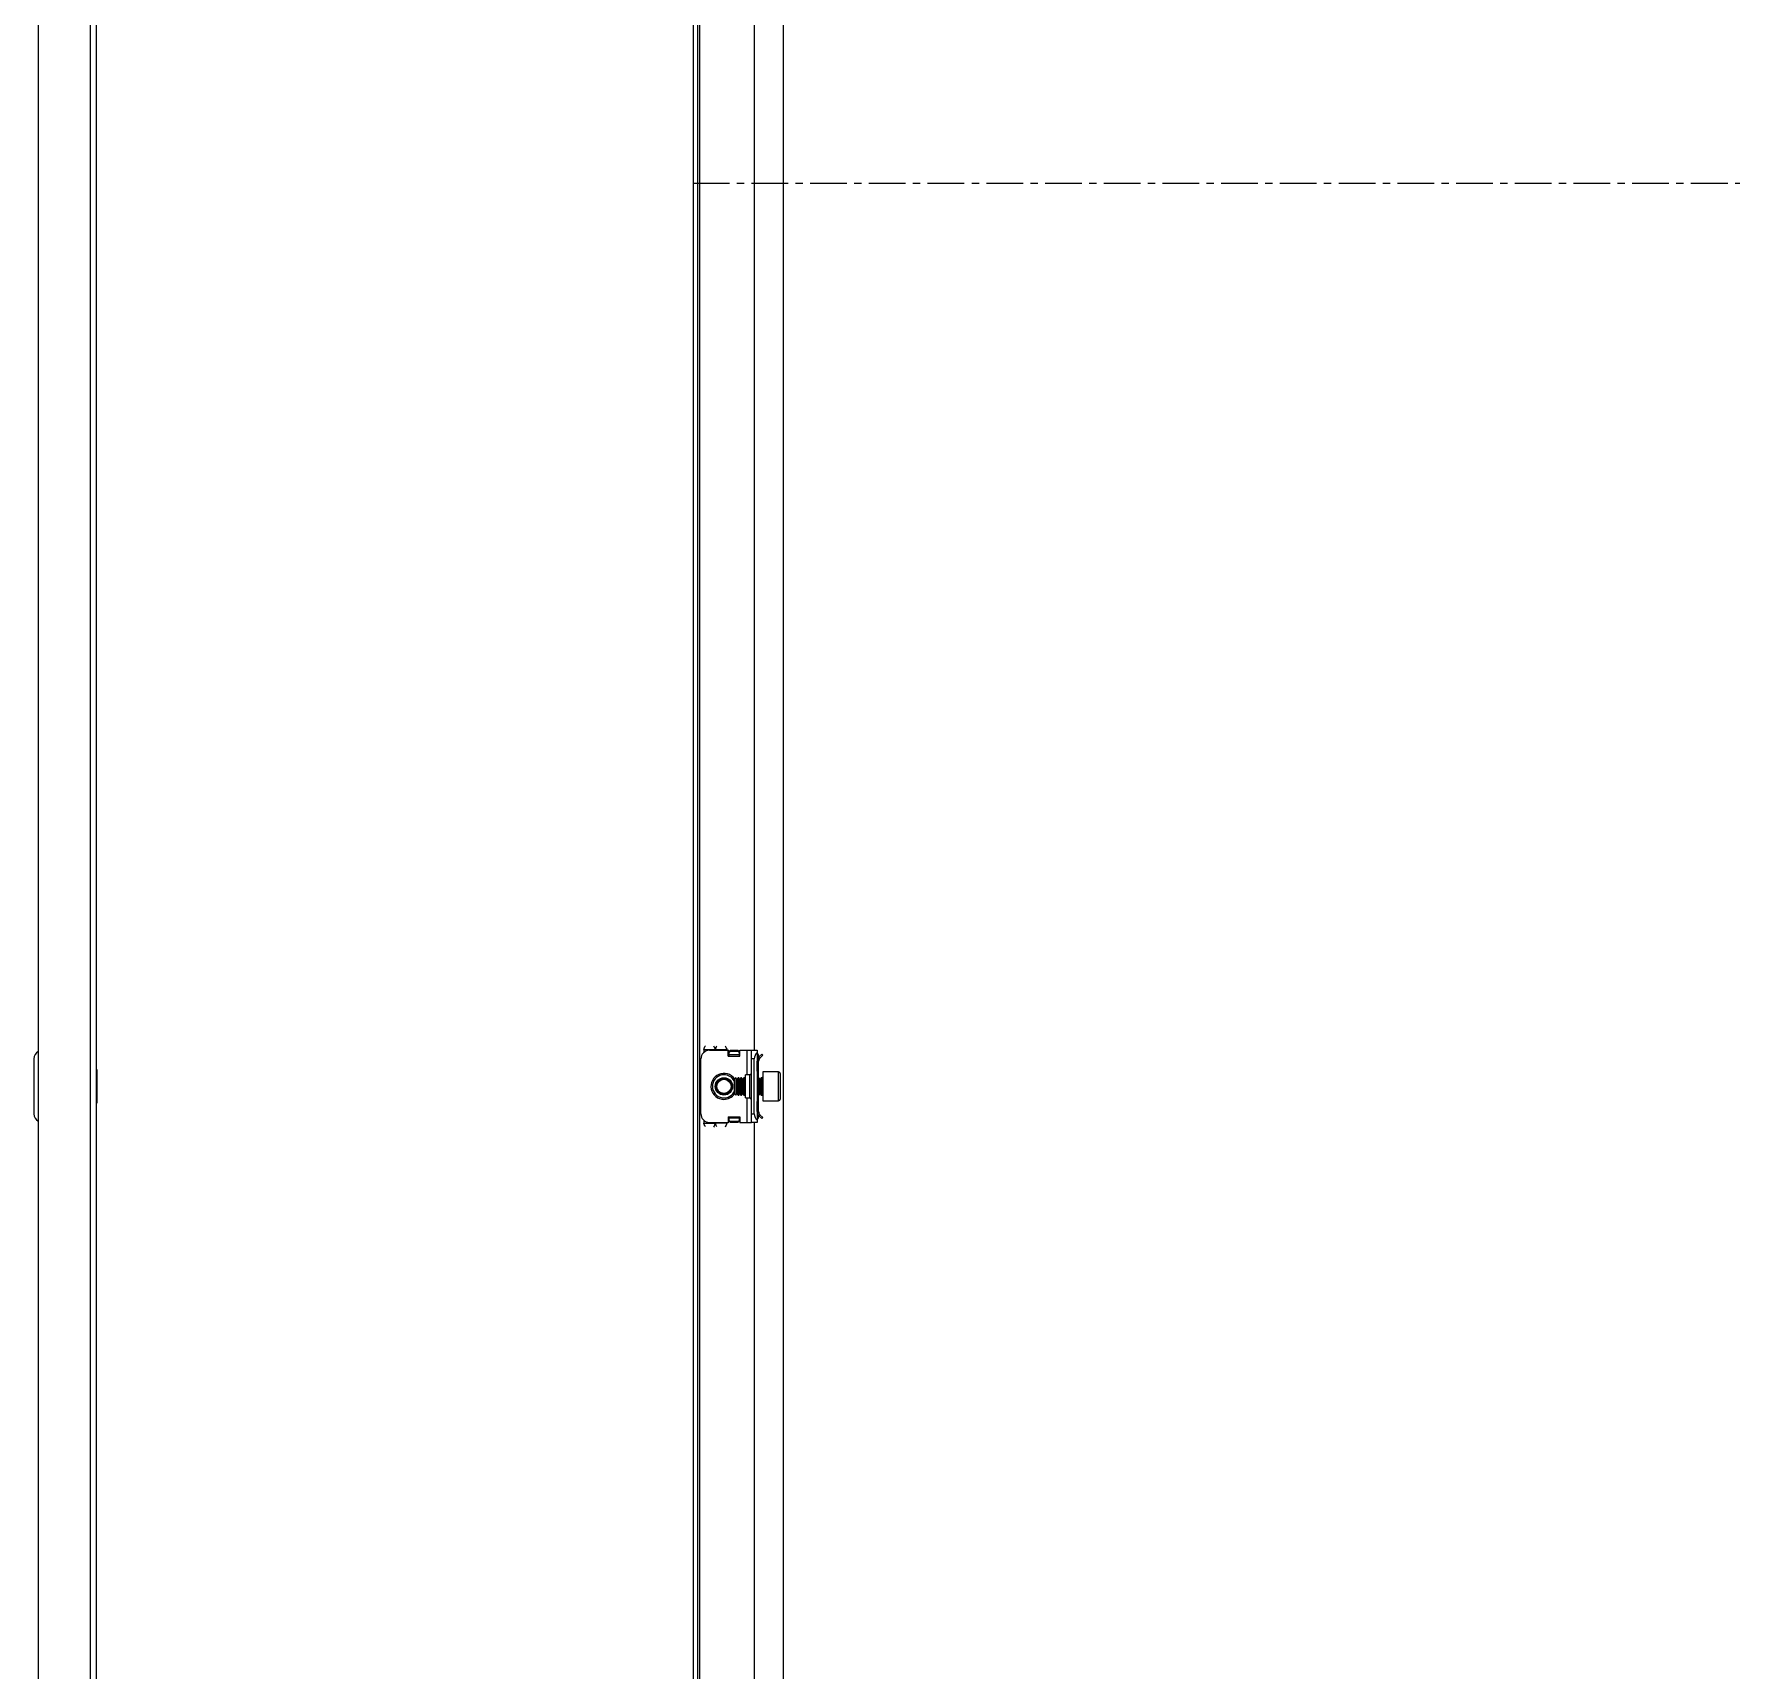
# Model space of a CAD drawing. Header units: millimetres. Extents: x -456 to 1943, y -979 to 1408.
# Drawn here: x 768 to 1356, y -292 to 274 of the extents above; entities that cross this region are included whole.
import ezdxf

# ---------------------------------------------------------------- set-up
doc = ezdxf.new("R2010")
doc.units = ezdxf.units.MM
doc.linetypes.add('CENTERX2', pattern=[20.32, 12.7, -2.54, 2.54, -2.54])
doc.layers.add('FORMAT', color=7, linetype='Continuous')

msp = doc.modelspace()

# ---------------------------------------------------------------- linework, layer by layer
at = {"color": 7, "linetype": 'Continuous', "lineweight": 25}
for p, q in [((769.88, 1302.58), (769.88, -858.42)), ((789.88, 1300.48), (789.88, -856.32)), ((996.66, -858.42), (996.66, 1302.58)), ((998.16, -858.42), (998.16, 1302.58)), ((1027.66, 1271.58), (1027.66, -827.42)), ((1017.66, 522.08), (1017.66, -77.92)), ((768.38, -80.92), (768.38, -99.92)), ((999.16, -99.92), (999.16, -80.92)), ((1000.16, -77.67), (1000.16, -78.69)), ((1002.16, -77.92), (1008.66, -77.92)), ((1008.16, -77.67), (1008.16, -77.92)), ((1008.66, -79.92), (1008.66, -77.92)), ((1008.86, -78.04), (1008.66, -78.04)), ((1008.66, -79.92), (1012.66, -79.92)), ((1008.86, -79.92), (1008.86, -78.04)), ((1008.91, -78.3), (1009.41, -77.95)), ((1009.41, -78.3), (1008.91, -78.65)), ((1008.91, -78.65), (1008.91, -78.3)), ((1008.91, -79.57), (1008.91, -78.65)), ((1008.91, -79.92), (1008.91, -79.57)), ((1009.41, -77.95), (1009.41, -78.3)), ((1009.41, -77.95), (1011.91, -77.95)), ((1009.41, -78.3), (1011.91, -78.3)), ((1011.91, -78.3), (1011.91, -77.95)), ((1011.91, -77.95), (1012.41, -78.3)), ((1012.41, -78.65), (1011.91, -78.3)), ((1012.41, -78.3), (1012.41, -78.65)), ((1012.41, -78.65), (1012.41, -79.57)), ((1012.41, -79.57), (1012.41, -79.92)), ((1012.66, -79.92), (1012.66, -77.92)), ((1012.66, -77.92), (1015.16, -77.92)), ((1015.16, -77.92), (1016.66, -77.92)), ((1016.66, -77.92), (1018.66, -77.92)), ((1016.66, -80.92), (1016.66, -77.92)), ((1016.66, -99.92), (1016.66, -80.92)), ((1017.66, -99.92), (1017.66, -80.92)), ((1018.66, -77.92), (1018.66, -78.69)), ((1018.66, -78.69), (1018.66, -102.16)), ((1018.66, -79.01), (1018.87, -79.21)), ((1019.16, -81.67), (1018.66, -81.67)), ((1018.66, -85.17), (1018.66, -81.67)), ((1019.16, -79.92), (1019.16, -80.38)), ((1019.16, -85.17), (1019.16, -81.67)), ((1019.25, -80.26), (1020.22, -79.28)), ((1019.6, -80.61), (1019.25, -80.26)), ((1019.6, -80.61), (1020.57, -79.64)), ((1020.22, -79.28), (1020.57, -79.64)), ((790.13, -84.64), (789.88, -84.64)), ((790.13, -84.64), (790.13, -96.21)), ((1011.21, -87.42), (1010.66, -87.98)), ((1010.66, -87.98), (1010.66, -92.87)), ((1011.27, -87.42), (1011.21, -87.42)), ((1011.21, -87.42), (1011.21, -93.42)), ((1011.66, -87.98), (1011.27, -87.42)), ((1011.27, -87.42), (1011.27, -92.95)), ((1012.05, -87.42), (1011.66, -87.98)), ((1011.66, -87.98), (1011.66, -92.48)), ((1012.27, -87.42), (1012.05, -87.42)), ((1012.05, -87.42), (1012.05, -92.95)), ((1012.66, -87.98), (1012.27, -87.42)), ((1012.27, -87.42), (1012.27, -92.95)), ((1013.05, -87.42), (1012.66, -87.98)), ((1012.66, -87.98), (1012.66, -92.48)), ((1013.27, -87.42), (1013.05, -87.42)), ((1013.05, -87.42), (1013.05, -92.95)), ((1013.66, -87.98), (1013.27, -87.42)), ((1013.27, -87.42), (1013.27, -92.95)), ((1014.05, -87.42), (1013.66, -87.98)), ((1013.66, -87.98), (1013.66, -92.48)), ((1014.27, -87.42), (1014.05, -87.42)), ((1014.05, -87.42), (1014.05, -92.95)), ((1014.66, -87.98), (1014.27, -87.42)), ((1014.27, -87.42), (1014.27, -92.95)), ((1016.16, -86.42), (1014.66, -86.42)), ((1014.66, -94.42), (1014.66, -86.42)), ((1019.16, -85.17), (1018.66, -85.17)), ((1019.05, -87.42), (1018.66, -87.98)), ((1019.27, -87.42), (1019.05, -87.42)), ((1019.05, -87.42), (1019.05, -92.95)), ((1019.16, -87.42), (1019.16, -85.17)), ((1019.66, -87.98), (1019.27, -87.42)), ((1019.27, -87.42), (1019.27, -92.95)), ((1020.05, -87.42), (1019.66, -87.98)), ((1019.66, -87.98), (1019.66, -92.48)), ((1020.41, -87.42), (1020.05, -87.42)), ((1020.05, -87.42), (1020.05, -92.95)), ((1026.06, -85.42), (1020.66, -85.42)), ((1020.66, -85.42), (1020.66, -95.42)), ((1026.66, -86.02), (1026.66, -94.82)), ((1010.66, -92.87), (1011.21, -93.42)), ((1011.21, -93.42), (1011.27, -93.42)), ((1011.27, -93.42), (1011.66, -92.87)), ((1011.27, -92.95), (1011.27, -93.42)), ((1011.66, -92.48), (1011.66, -92.87)), ((1011.66, -92.87), (1012.05, -93.42)), ((1012.05, -92.95), (1012.05, -93.42)), ((1012.05, -93.42), (1012.27, -93.42)), ((1012.27, -93.42), (1012.66, -92.87)), ((1012.27, -92.95), (1012.27, -93.42)), ((1012.66, -92.48), (1012.66, -92.87)), ((1012.66, -92.87), (1013.05, -93.42)), ((1013.05, -92.95), (1013.05, -93.42)), ((1013.05, -93.42), (1013.27, -93.42)), ((1013.27, -93.42), (1013.66, -92.87)), ((1013.27, -92.95), (1013.27, -93.42)), ((1013.66, -92.48), (1013.66, -92.87)), ((1013.66, -92.87), (1014.05, -93.42)), ((1014.05, -92.95), (1014.05, -93.42)), ((1014.05, -93.42), (1014.27, -93.42)), ((1014.27, -93.42), (1014.66, -92.87)), ((1014.27, -92.95), (1014.27, -93.42)), ((1018.66, -92.87), (1019.05, -93.42)), ((1019.05, -92.95), (1019.05, -93.42)), ((1019.05, -93.42), (1019.27, -93.42)), ((1019.16, -95.67), (1019.16, -93.42)), ((1019.27, -93.42), (1019.66, -92.87)), ((1019.27, -92.95), (1019.27, -93.42)), ((1019.66, -92.48), (1019.66, -92.87)), ((1019.66, -92.87), (1020.05, -93.42)), ((1020.05, -92.95), (1020.05, -93.42)), ((1020.05, -93.42), (1020.41, -93.42)), ((789.88, -96.21), (790.13, -96.21)), ((1014.66, -94.42), (1016.16, -94.42)), ((1018.66, -95.67), (1019.16, -95.67)), ((1018.66, -99.17), (1018.66, -95.67)), ((1019.16, -99.17), (1018.66, -99.17)), ((1019.16, -99.17), (1019.16, -95.67)), ((1020.66, -95.42), (1026.06, -95.42)), ((1000.16, -102.16), (1000.16, -103.17)), ((1002.16, -102.92), (1008.66, -102.92)), ((1008.16, -102.92), (1008.16, -103.17)), ((1008.66, -100.92), (1008.66, -102.92)), ((1008.66, -100.92), (1012.66, -100.92)), ((1008.66, -102.8), (1008.86, -102.8)), ((1008.86, -102.8), (1008.86, -100.92)), ((1008.91, -101.27), (1008.91, -100.92)), ((1008.91, -102.19), (1008.91, -101.27)), ((1008.91, -102.54), (1008.91, -102.19)), ((1008.91, -102.19), (1009.41, -102.54)), ((1009.41, -102.9), (1008.91, -102.54)), ((1009.41, -102.54), (1009.41, -102.9)), ((1011.91, -102.54), (1009.41, -102.54)), ((1011.91, -102.9), (1009.41, -102.9)), ((1011.91, -102.54), (1012.41, -102.19)), ((1011.91, -102.9), (1011.91, -102.54)), ((1012.41, -102.54), (1011.91, -102.9)), ((1012.41, -100.92), (1012.41, -101.27)), ((1012.41, -101.27), (1012.41, -102.19)), ((1012.41, -102.19), (1012.41, -102.54)), ((1012.66, -100.92), (1012.66, -102.92)), ((1012.66, -102.92), (1015.16, -102.92)), ((1015.16, -102.92), (1016.66, -102.92)), ((1016.66, -102.92), (1016.66, -99.92)), ((1018.66, -102.92), (1016.66, -102.92)), ((1017.66, -102.92), (1017.66, -777.92)), ((1018.87, -101.63), (1018.66, -101.84)), ((1018.66, -102.16), (1018.66, -102.92)), ((1019.16, -100.92), (1019.16, -100.53)), ((1019.6, -100.23), (1019.25, -100.59)), ((1019.25, -100.59), (1020.22, -101.56)), ((1019.6, -100.23), (1020.57, -101.21)), ((1020.22, -101.56), (1020.57, -101.21))]:
    msp.add_line(p, q, dxfattribs=at)
at = {"color": 8, "linetype": 'Continuous', "lineweight": 18}
for p, q in [((787.78, 1302.58), (787.78, -858.42)), ((998.76, -856.32), (998.76, 1300.48)), ((1000.16, -77.67), (1004.16, -77.67)), ((1004.16, -77.67), (1008.16, -77.67)), ((1012.41, -79.57), (1008.91, -79.57)), ((1015.16, -86.42), (1015.16, -77.92)), ((1017.66, -80.92), (1016.66, -80.92)), ((1018.66, -79.42), (1018.87, -79.21)), ((1018.66, -79.92), (1019.16, -79.92)), ((1016.16, -94.42), (1016.16, -86.42)), ((1020.41, -88.8), (1020.41, -87.42)), ((1026.06, -95.42), (1026.06, -85.42)), ((1020.41, -93.42), (1020.41, -88.8)), ((1015.16, -102.92), (1015.16, -94.42)), ((1000.16, -103.17), (1004.16, -103.17)), ((1008.16, -103.17), (1004.16, -103.17)), ((1008.91, -101.27), (1012.41, -101.27)), ((1016.66, -99.92), (1017.66, -99.92)), ((1018.66, -100.92), (1019.16, -100.92)), ((1018.66, -101.42), (1018.87, -101.63))]:
    msp.add_line(p, q, dxfattribs=at)
at = {"color": 7, "linetype": 'Continuous', "lineweight": 25}
for radius in [3, 2.76, 2.45]:
    msp.add_circle((1007.16, -90.42), radius, dxfattribs=at)
for centre, radius, start, end in [((771.38, -80.92), 3, 120, 180), ((1002.16, -80.92), 3, 90, 180), ((1020.66, -80.92), 3, 131.81031, 180), ((1018.16, -79.92), 1, 360, 45), ((1007.16, -90.42), 4, 90, 331.04498), ((1007.16, -90.42), 4, 28.95502, 90), ((1016.16, -85.92), 0.5, 270, 0), ((1020.41, -87.17), 0.25, 270, 0), ((1026.06, -86.02), 0.6, 0, 90), ((1020.41, -93.67), 0.25, 360, 90), ((1016.16, -94.92), 0.5, 360, 90), ((1026.06, -94.82), 0.6, 270, 360), ((771.38, -99.92), 3, 180, 240), ((1002.16, -99.92), 3, 180, 270), ((1020.66, -99.92), 3, 180, 228.18969), ((1018.16, -100.92), 1, 315, 360)]:
    msp.add_arc(centre, radius, start, end, dxfattribs=at)
at = {"color": 8, "linetype": 'Continuous', "lineweight": 18}
for start, end in [(35.46217, 270), (270, 324.53783)]:
    msp.add_arc((1007.16, -90.42), 4.5, start, end, dxfattribs=at)
at = {"color": 7, "linetype": 'Continuous', "lineweight": 25}
for points, knots in [([(1000.16, -77.67), (1000.26, -77.43), (1000.45, -76.94), (1000.64, -76.55), (1000.73, -76.35)], [0, 0, 0, 0, 0.502065, 1, 1, 1, 1]), ([(1003.59, -76.36), (1003.67, -76.52), (1003.84, -76.86), (1004.03, -77.35), (1004.14, -77.63), (1004.16, -77.67)], [0, 0, 0, 0, 0.415483, 0.917152, 1, 1, 1, 1]), ([(1004.16, -77.67), (1004.26, -77.43), (1004.45, -76.94), (1004.64, -76.55), (1004.73, -76.35)], [0, 0, 0, 0, 0.502065, 1, 1, 1, 1]), ([(1007.59, -76.36), (1007.67, -76.52), (1007.84, -76.86), (1008.03, -77.35), (1008.14, -77.63), (1008.16, -77.67)], [0, 0, 0, 0, 0.415483, 0.917152, 1, 1, 1, 1]), ([(1019.25, -80.26), (1019.09, -80.45), (1018.79, -80.82), (1018.67, -81.35), (1018.66, -81.63), (1018.66, -81.67)], [0, 0, 0, 0, 0.461863, 0.923726, 1, 1, 1, 1]), ([(1019.6, -80.61), (1019.48, -80.76), (1019.3, -80.99), (1019.18, -81.37), (1019.17, -81.57), (1019.16, -81.67)], [0, 0, 0, 0, 0.485042, 0.738404, 1, 1, 1, 1]), ([(1018.66, -99.17), (1018.69, -99.41), (1018.74, -99.9), (1019.02, -100.35), (1019.22, -100.56), (1019.25, -100.59)], [0, 0, 0, 0, 0.461863, 0.923726, 1, 1, 1, 1]), ([(1019.16, -99.17), (1019.18, -99.36), (1019.21, -99.65), (1019.4, -100), (1019.53, -100.16), (1019.6, -100.23)], [0, 0, 0, 0, 0.485042, 0.738404, 1, 1, 1, 1]), ([(1000.73, -104.48), (1000.65, -104.33), (1000.48, -103.98), (1000.29, -103.49), (1000.18, -103.21), (1000.16, -103.17)], [0, 0, 0, 0, 0.415483, 0.917152, 1, 1, 1, 1]), ([(1004.16, -103.17), (1004.06, -103.42), (1003.87, -103.9), (1003.68, -104.3), (1003.59, -104.49)], [0, 0, 0, 0, 0.502065, 1, 1, 1, 1]), ([(1004.73, -104.48), (1004.65, -104.33), (1004.48, -103.98), (1004.29, -103.49), (1004.18, -103.21), (1004.16, -103.17)], [0, 0, 0, 0, 0.415483, 0.917152, 1, 1, 1, 1]), ([(1008.16, -103.17), (1008.06, -103.42), (1007.87, -103.9), (1007.68, -104.3), (1007.59, -104.49)], [0, 0, 0, 0, 0.502065, 1, 1, 1, 1])]:
    msp.add_open_spline(points, degree=3, knots=knots, dxfattribs=at)
at = {"layer": 'FORMAT', "linetype": 'CENTERX2', "lineweight": 18}
msp.add_line((996.36, 222.08), (1942.96, 222.08), dxfattribs=at)

doc.saveas('drawing.dxf')
